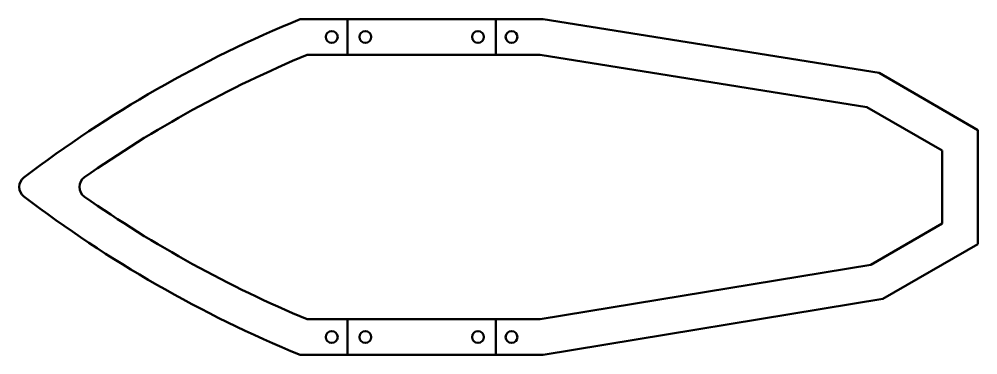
# Model space of a CAD drawing. Header units: millimetres. Extents: x -358 to -115, y 118 to 203.
import ezdxf

# ---------------------------------------------------------------- set-up
doc = ezdxf.new("R2010")
doc.units = ezdxf.units.MM
for name, color, linetype in [('B-PART2_8085_2', 7, 'Continuous'), ('CAM5', 7, 'Continuous'), ('F-PART3_8585', 7, 'Continuous'), ('M-PART1_30', 7, 'Continuous')]:
    doc.layers.add(name, color=color, linetype=linetype)

# ---------------------------------------------------------------- blocks, each defined once
blk = doc.blocks.new('SE')
at = {"layer": 'M-PART1_30', "color": 7, "linetype": 'Continuous', "lineweight": 50}
for p, q in [((-237.36, 202.72), (-274.86, 202.72)), ((-274.86, 193.72), (-274.86, 202.72)), ((-237.36, 193.72), (-237.36, 202.72)), ((-237.36, 193.72), (-274.86, 193.72))]:
    blk.add_line(p, q, dxfattribs=at)
for centre in [(-270.36, 198.22), (-241.86, 198.22)]:
    blk.add_circle(centre, 1.5, dxfattribs=at)
blk = doc.blocks.new('SE1')
at = {"layer": 'B-PART2_8085_2', "color": 7, "linetype": 'Continuous', "lineweight": 50}
for p, q in [((-225.36, 202.72), (-237.36, 202.72)), ((-237.36, 202.72), (-237.36, 193.72)), ((-140.36, 189.09), (-225.36, 202.72)), ((-237.36, 193.72), (-226.08, 193.72)), ((-226.08, 193.72), (-143.42, 180.46)), ((-115.36, 174.65), (-140.36, 189.09)), ((-143.42, 180.46), (-124.36, 169.46)), ((-115.36, 145.78), (-115.36, 174.65)), ((-124.36, 169.46), (-124.36, 150.98)), ((-124.36, 150.98), (-142.45, 140.54)), ((-139.37, 131.92), (-115.36, 145.78)), ((-142.45, 140.54), (-226.1, 126.72)), ((-225.36, 117.72), (-139.37, 131.92)), ((-226.1, 126.72), (-237.36, 126.72)), ((-237.36, 126.72), (-237.36, 117.72)), ((-237.36, 117.72), (-225.36, 117.72))]:
    blk.add_line(p, q, dxfattribs=at)
for centre in [(-233.36, 198.22), (-233.36, 122.22)]:
    blk.add_circle(centre, 1.5, dxfattribs=at)
blk = doc.blocks.new('SE2')
at = {"layer": 'F-PART3_8585', "color": 7, "linetype": 'Continuous', "lineweight": 50}
for p, q in [((-286.86, 202.72), (-274.86, 202.72)), ((-274.86, 202.72), (-274.86, 193.72)), ((-274.86, 193.72), (-285.07, 193.72)), ((-285.07, 126.72), (-274.86, 126.72)), ((-274.86, 126.72), (-274.86, 117.72)), ((-274.86, 117.72), (-286.86, 117.72))]:
    blk.add_line(p, q, dxfattribs=at)
for centre in [(-278.85, 198.22), (-278.85, 122.22)]:
    blk.add_circle(centre, 1.5, dxfattribs=at)
for centre, radius, start, end in [((-170.34, -81.37), 307.05, 112.3015, 127.3872), ((-170.34, -81.37), 298.05, 112.64, 125.0365), ((-354.96, 160.22), 3, 127.3872, 232.6128), ((-339.73, 160.22), 3, 125.0365, 234.9635), ((-170.34, 401.8), 307.05, 232.6128, 247.6985), ((-170.34, 401.8), 298.05, 234.9635, 247.36)]:
    blk.add_arc(centre, radius, start, end, dxfattribs=at)
blk = doc.blocks.new('SE3')
at = {"layer": 'M-PART1_30', "color": 7, "linetype": 'Continuous', "lineweight": 50}
for p, q in [((-237.36, 126.72), (-274.86, 126.72)), ((-274.86, 117.72), (-274.86, 126.72)), ((-237.36, 117.72), (-237.36, 126.72)), ((-237.36, 117.72), (-274.86, 117.72))]:
    blk.add_line(p, q, dxfattribs=at)
for centre in [(-270.36, 122.22), (-241.86, 122.22)]:
    blk.add_circle(centre, 1.5, dxfattribs=at)

msp = doc.modelspace()

# ---------------------------------------------------------------- block references
at = {"layer": 'CAM5'}
for name in ['SE2', 'SE', 'SE1', 'SE3']:
    msp.add_blockref(name, (0, 0), dxfattribs=at)

doc.saveas('drawing.dxf')
